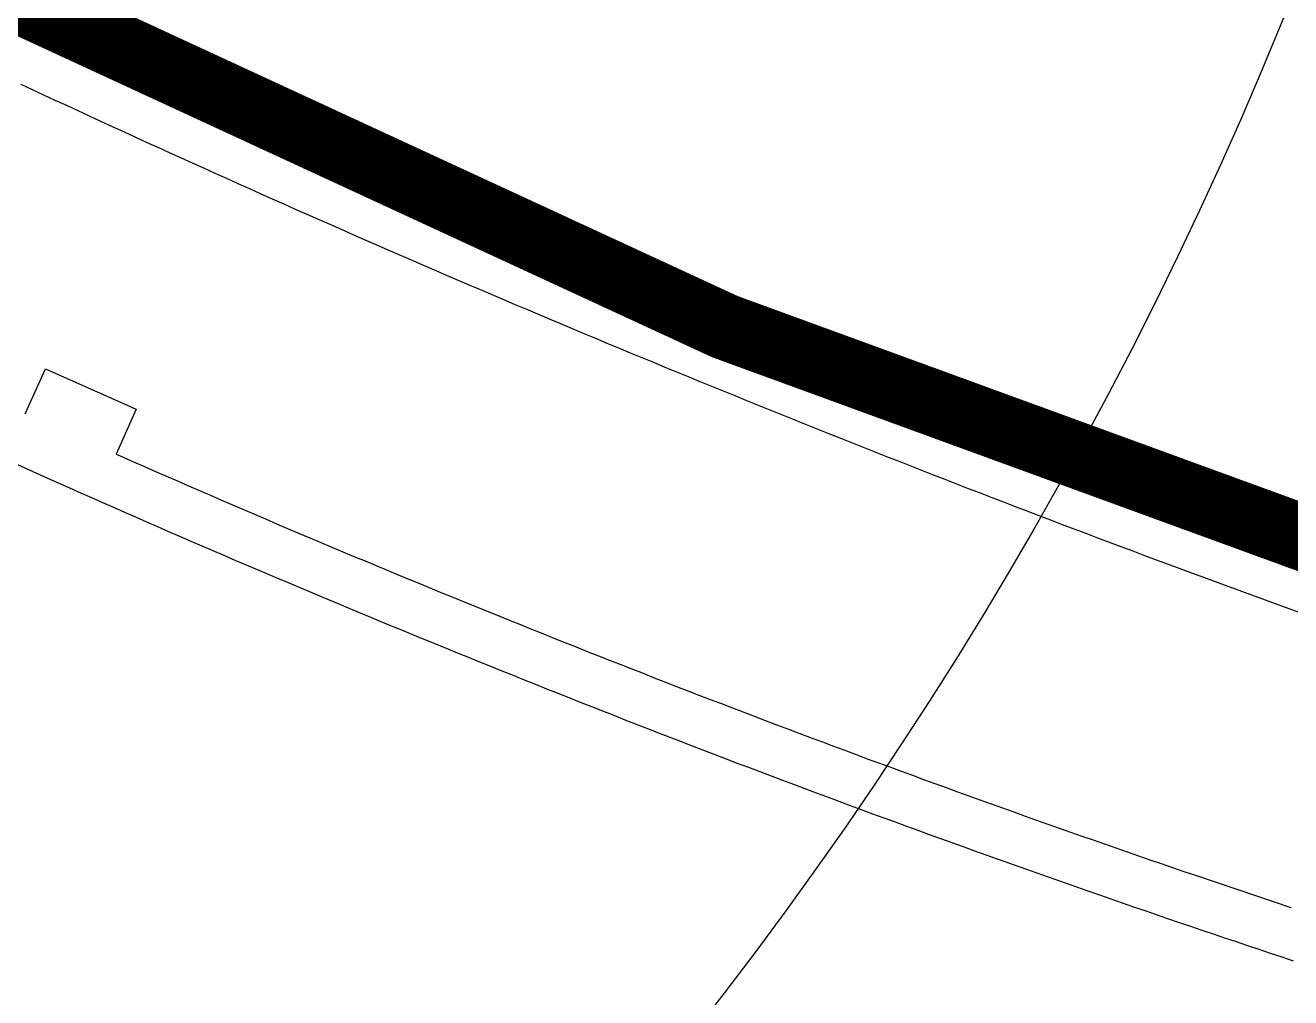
# Model space of a CAD drawing. Header units: millimetres. Extents: x 50357 to 985146, y 723188 to 1803594.
# Drawn here: x 832063.01 to 832070.64, y 820160.59 to 820166.46 of the extents above; entities that cross this region are included whole.
import ezdxf

# ---------------------------------------------------------------- set-up
doc = ezdxf.new("R2010")
doc.units = ezdxf.units.MM
doc.header["$LTSCALE"] = 3
doc.header["$MEASUREMENT"] = 0
for name, pattern in [('Dash 1_100', [2.25, 1.25, -1]), ('DASHED', [19.05, 12.7, -6.35]), ('DIVIDE', [1.25, 0.5, -0.25, 0, -0.25, 0, -0.25])]:
    doc.linetypes.add(name, pattern=pattern)
doc.layers.get('Defpoints').update_dxf_attribs({"color": 32})
for name, color, linetype in [('_ANCILIARY', 40, 'Continuous'), ('_ANCILIARY HATCH', 252, 'Continuous'), ('_DEV LINE', 96, 'DIVIDE'), ('_PARCEL BOUNDARY', 10, 'DASHED'), ('_SUBLEASE', 241, 'Continuous'), ('LWK-STEPS', 8, 'Continuous'), ('UAJ-00XREF', 7, 'Continuous')]:
    doc.layers.add(name, color=color, linetype=linetype)
doc.layers.add('Hatch (HOR not under LTC submission)', color=252, linetype='Continuous', lineweight=35)
doc.layers.add('LWK-GA_PLANTERWALL', color=8, linetype='Continuous', lineweight=30)

# ---------------------------------------------------------------- blocks, each defined once
blk = doc.blocks.new('3A35X-MAGP-P-LD-00-0')
at = {"layer": 'LWK-GA_PLANTERWALL'}
for points, elevation in [([(834514814.1, 818168673.9), (834514880.6, 818168644.1), (834514946.9, 818168614.5), (834515013.2, 818168584.9), (834515079.3, 818168555.5), (834515145.9, 818168525.9), (834515212.3, 818168496.5), (834515278.5, 818168467.3), (834515345.2, 818168437.9), (834515411.7, 818168408.7), (834515478.2, 818168379.6), (834515544.5, 818168350.6), (834515611.3, 818168321.4), (834515677.6, 818168292.6), (834515744.2, 818168263.7), (834515810.9, 818168234.8), (834515877.7, 818168205.9), (834515944.4, 818168177.2), (834516011.1, 818168148.5), (834516078, 818168119.8), (834516144.6, 818168091.3), (834516211.4, 818168062.8), (834516278.1, 818168034.5), (834516344.9, 818168006.1), (834516411.9, 818167977.7), (834516478.8, 818167949.5), (834516545.6, 818167921.4), (834516612.7, 818167893.1), (834516679.7, 818167865.1), (834516746.6, 818167837), (834516813.8, 818167809), (834516880.7, 818167781.2), (834516947.8, 818167753.4), (834517014.9, 818167725.6), (834517082, 818167697.9), (834517149.1, 818167670.2), (834517216.3, 818167642.6), (834517283.5, 818167615.1), (834517350.7, 818167587.6), (834517417.9, 818167560.2), (834517485.2, 818167532.9), (834517552.5, 818167505.6), (834517619.7, 818167478.5), (834517687, 818167451.3), (834517754.5, 818167424.1), (834517821.9, 818167397.1), (834517889.2, 818167370.2), (834517956.8, 818167343.1), (834518024.1, 818167316.4), (834518091.7, 818167289.5), (834518159.2, 818167262.7), (834518226.7, 818167236), (834518294.3, 818167209.4), (834518361.9, 818167182.9), (834518429.5, 818167156.4), (834518497.1, 818167129.9), (834518564.8, 818167103.6), (834518632.4, 818167077.2), (834518700, 818167051.1), (834518768, 818167024.7), (834518835.6, 818166998.6), (834518903.4, 818166972.6), (834518971.2, 818166946.6), (834519039, 818166920.6), (834519106.8, 818166894.7), (834519174.7, 818166868.9), (834519242.6, 818166843.1), (834519310.5, 818166817.4), (834519378.3, 818166791.9), (834519446.4, 818166766.2), (834519514.4, 818166740.7), (834519582.4, 818166715.2), (834519650.4, 818166689.8), (834519718.3, 818166664.6), (834519786.5, 818166639.2), (834519854.6, 818166614), (834519922.7, 818166588.8), (834519990.8, 818166563.7), (834520059, 818166538.7), (834520127.2, 818166513.7), (834520195.4, 818166488.8), (834520263.6, 818166463.9), (834520331.7, 818166439.2), (834520400, 818166414.4), (834520468.4, 818166389.7), (834520536.6, 818166365.2), (834520605, 818166340.6), (834520673.3, 818166316.2), (834520741.7, 818166291.7), (834520810.2, 818166267.3), (834520878.5, 818166243.1), (834520947, 818166218.8), (834521015.6, 818166194.6), (834521084.1, 818166170.5), (834521152.6, 818166146.5), (834521221, 818166122.5), (834521289.7, 818166098.5), (834521358.3, 818166074.7), (834521426.9, 818166050.9), (834521495.5, 818166027.1), (834521564.1, 818166003.4), (834521632.8, 818165979.8), (834521701.5, 818165956.3), (834521770.2, 818165932.8), (834521838.9, 818165909.3), (834521907.8, 818165886), (834521976.3, 818165862.7), (834522045.2, 818165839.4), (834522114, 818165816.2), (834522183, 818165793.1), (834522251.7, 818165770), (834522320.6, 818165747), (834522389.5, 818165724.1), (834522458.4, 818165701.2), (834522527.2, 818165678.4)], -0.1), ([(834514880.1, 818168973.1), (834515001.2, 818169244.5), (834515549.1, 818169000), (834515428.2, 818168729.2)], -0.3), ([(834515428.2, 818168729.2), (834515466, 818168712.5), (834515532.1, 818168683.5), (834515598.5, 818168654.4), (834515664.8, 818168625.4), (834515731.1, 818168596.4), (834515797.2, 818168567.7), (834515863.7, 818168538.9), (834515930.2, 818168510.1), (834515996.5, 818168481.4), (834516063, 818168452.8), (834516129.4, 818168424.2), (834516196.1, 818168395.6), (834516262.6, 818168367.1), (834516329, 818168338.8), (834516395.4, 818168310.5), (834516462.1, 818168282.2), (834516528.7, 818168254), (834516595.3, 818168225.9), (834516662.1, 818168197.8), (834516728.7, 818168169.8), (834516795.6, 818168141.8), (834516862.3, 818168113.8), (834516929, 818168086), (834516995.8, 818168058.3), (834517062.6, 818168030.6), (834517129.6, 818168002.8), (834517196.5, 818167975.2), (834517263.3, 818167947.6), (834517330.1, 818167920.2), (834517397.1, 818167892.8), (834517464.1, 818167865.3), (834517530.9, 818167838.1), (834517598, 818167810.9), (834517665.1, 818167783.7), (834517732.1, 818167756.6), (834517799.3, 818167729.5), (834517866.3, 818167702.5), (834517933.5, 818167675.6), (834518000.7, 818167648.6), (834518067.9, 818167621.8), (834518134.9, 818167595.1), (834518202.4, 818167568.3), (834518269.7, 818167541.6), (834518336.8, 818167515.1), (834518404, 818167488.6), (834518471.4, 818167462.2), (834518539, 818167435.7), (834518606.2, 818167409.4), (834518673.7, 818167383.1), (834518741.1, 818167356.8), (834518808.2, 818167330.8), (834518876.2, 818167304.6), (834518943.4, 818167278.5), (834519010.8, 818167252.7), (834519078.6, 818167226.7), (834519146.2, 818167200.8), (834519213.6, 818167175), (834519281.3, 818167149.3), (834519349, 818167123.6), (834519416.5, 818167098), (834519484.1, 818167072.6), (834519551.9, 818167047), (834519619.7, 818167021.6), (834519687.6, 818166996.2), (834519755.2, 818166970.9), (834519822.9, 818166945.7), (834519890.8, 818166920.5), (834519958.7, 818166895.4), (834520026.6, 818166870.2), (834520094.3, 818166845.3), (834520162.3, 818166820.4), (834520230.3, 818166795.4), (834520298.3, 818166770.6), (834520366.2, 818166745.8), (834520434.1, 818166721.2), (834520502.1, 818166696.5), (834520570.2, 818166671.9), (834520638.1, 818166647.5), (834520706.3, 818166623), (834520774.4, 818166598.6), (834520842.6, 818166574.3), (834520910.7, 818166549.9), (834520978.8, 818166525.8), (834521047, 818166501.7), (834521115.3, 818166477.5), (834521183.5, 818166453.6), (834521251.8, 818166429.6), (834521320.2, 818166405.7), (834521388.4, 818166381.8), (834521456.6, 818166358.1), (834521525.2, 818166334.3), (834521593.6, 818166310.6), (834521661.8, 818166287), (834521730.1, 818166263.6), (834521798.6, 818166240.2), (834521867.3, 818166216.7), (834521943.7, 818166191.5)], -0.1), ([(834521943.7, 818166191.5), (834522512.3, 818165999.8)], -0.2)]:
    blk.add_lwpolyline(points, dxfattribs=dict(at, elevation=elevation))
blk.add_polyline3d([(834522556.7, 818167780.6, 0), (834522485.4, 818167806.3, 0), (834522414, 818167832.2, 0), (834522342.8, 818167858, 0), (834522271.7, 818167883.9, 0), (834522200.3, 818167910, 0), (834522129.1, 818167936, 0), (834522058.2, 818167962, 0), (834521987.1, 818167988.1, 0), (834521915.8, 818168014.4, 0), (834521844.6, 818168040.7, 0), (834521773.8, 818168067, 0), (834521702.8, 818168093.3, 0), (834521631.7, 818168119.8, 0), (834521560.6, 818168146.3, 0), (834521489.7, 818168172.9, 0), (834521418.8, 818168199.5, 0), (834521348, 818168226.1, 0), (834521277.1, 818168252.8, 0), (834521206, 818168279.6, 0), (834521135.1, 818168306.5, 0), (834521064.4, 818168333.4, 0), (834520993.6, 818168360.4, 0), (834520923, 818168387.3, 0), (834520852.1, 818168414.4, 0), (834520781.3, 818168441.5, 0), (834520710.5, 818168468.7, 0), (834520639.8, 818168496, 0), (834520569.1, 818168523.3, 0), (834520498.5, 818168550.7, 0), (834520427.9, 818168578.1, 0), (834520357.3, 818168605.6, 0), (834520286.6, 818168633.2, 0), (834520216.2, 818168660.7, 0), (834520145.7, 818168688.3, 0), (834520074.9, 818168716, 0), (834520004.5, 818168743.8, 0), (834519934, 818168771.7, 0), (834519863.6, 818168799.6, 0), (834519793.3, 818168827.4, 0), (834519722.7, 818168855.5, 0), (834519652.3, 818168883.6, 0), (834519582, 818168911.6, 0), (834519511.7, 818168939.8, 0), (834519441.3, 818168968, 0), (834519371.1, 818168996.3, 0), (834519300.8, 818169024.7, 0), (834519230.5, 818169053.1, 0), (834519160.3, 818169081.6, 0), (834519090.1, 818169110.1, 0), (834519019.9, 818169138.7, 0), (834518949.8, 818169167.2, 0), (834518879.5, 818169196, 0), (834518809.4, 818169224.8, 0), (834518739.4, 818169253.6, 0), (834518669.4, 818169282.5, 0), (834518599.4, 818169311.3, 0), (834518529.4, 818169340.3, 0), (834518459.4, 818169369.3, 0), (834518389.3, 818169398.5, 0), (834518319.4, 818169427.7, 0), (834518249.5, 818169456.8, 0), (834518179.7, 818169486.1, 0), (834518109.8, 818169515.4, 0), (834518040, 818169544.8, 0), (834517970.2, 818169574.2, 0), (834517900.3, 818169603.7, 0), (834517830.5, 818169633.3, 0), (834517760.7, 818169662.9, 0), (834517691, 818169692.6, 0), (834517621.5, 818169722.3, 0), (834517551.8, 818169752, 0), (834517482.1, 818169781.9, 0), (834517412.4, 818169811.8, 0), (834517342.8, 818169841.8, 0), (834517273.4, 818169871.7, 0), (834517203.8, 818169901.8, 0), (834517134.2, 818169932, 0), (834517064.7, 818169962.1, 0), (834516995.2, 818169992.4, 0), (834516925.6, 818170022.7, 0), (834516856.3, 818170053.1, 0), (834516786.9, 818170083.5, 0), (834516717.5, 818170113.9, 0), (834516648.1, 818170144.5, 0), (834516578.9, 818170175, 0), (834516509.5, 818170205.7, 0), (834516440.3, 818170236.4, 0), (834516371, 818170267.1, 0), (834516301.8, 818170297.9, 0), (834516232.5, 818170328.8, 0), (834516163.3, 818170359.8, 0), (834516094.2, 818170390.7, 0), (834516025, 818170421.8, 0), (834515956.1, 818170452.8, 0), (834515887.2, 818170483.9, 0), (834515817.8, 818170515.2, 0), (834515748.8, 818170546.5, 0), (834515679.9, 818170577.7, 0), (834515610.9, 818170609.1, 0), (834515541.8, 818170640.6, 0), (834515473.1, 818170672, 0), (834515404.2, 818170703.6, 0), (834515335.3, 818170735.2, 0), (834515266.3, 818170766.9, 0), (834515197.6, 818170798.6, 0), (834515128.9, 818170830.3, 0), (834515059.9, 818170862.2, 0), (834514991.3, 818170894, 0), (834514922.5, 818170926, 0), (834514853.9, 818170958, 0)], dxfattribs=at)
at = {"layer": 'LWK-STEPS', "ltscale": 0.5, "elevation": 0}
blk.add_lwpolyline([(834522516.3, 818168114.2), (834522445.3, 818168140), (834522374.3, 818168165.8), (834522303.3, 818168191.7), (834522232.4, 818168217.7), (834522161.5, 818168243.7), (834522090.6, 818168269.7), (834522019.7, 818168295.8), (834521948.9, 818168322), (834521878.1, 818168348.3), (834521807.3, 818168374.5), (834521736.5, 818168400.9), (834521665.7, 818168427.3), (834521595, 818168453.8), (834521524.3, 818168480.3), (834521453.6, 818168506.9), (834521382.9, 818168533.5), (834521312.2, 818168560.2), (834521241.6, 818168587), (834521171, 818168613.8), (834521100.4, 818168640.7), (834521029.9, 818168667.6), (834520959.3, 818168694.6), (834520888.8, 818168721.6), (834520818.3, 818168748.7), (834520747.8, 818168775.9), (834520677.4, 818168803.1), (834520607, 818168830.4), (834520536.5, 818168857.7), (834520466.2, 818168885.1), (834520395.8, 818168912.6), (834520325.5, 818168940.1), (834520255.1, 818168967.6), (834520184.8, 818168995.2), (834520114.6, 818169022.9), (834520044.3, 818169050.7), (834519974.1, 818169078.5), (834519903.9, 818169106.3), (834519833.7, 818169134.2), (834519763.6, 818169162.2), (834519693.4, 818169190.2), (834519623.3, 818169218.3), (834519553.2, 818169246.4), (834519483.2, 818169274.6), (834519413.1, 818169302.9), (834519343.1, 818169331.2), (834519273.1, 818169359.6), (834519203.1, 818169388), (834519133.2, 818169416.5), (834519063.2, 818169445), (834518993.3, 818169473.6), (834518923.5, 818169502.3), (834518853.6, 818169531), (834518783.8, 818169559.8), (834518714, 818169588.6), (834518644.2, 818169617.5), (834518574.4, 818169646.4), (834518504.7, 818169675.4), (834518435, 818169704.5), (834518365.3, 818169733.6), (834518295.6, 818169762.8), (834518226, 818169792), (834518156.4, 818169821.3), (834518086.8, 818169850.6), (834518017.2, 818169880), (834517947.6, 818169909.5), (834517878.1, 818169939), (834517808.6, 818169968.6), (834517739.2, 818169998.2), (834517669.7, 818170027.9), (834517600.3, 818170057.6), (834517530.9, 818170087.4), (834517461.5, 818170117.3), (834517392.2, 818170147.2), (834517322.8, 818170177.2), (834517253.5, 818170207.2), (834517184.2, 818170237.3), (834517115, 818170267.4), (834517045.8, 818170297.6), (834516976.6, 818170327.9), (834516907.4, 818170358.2), (834516838.2, 818170388.6), (834516769.1, 818170419), (834516700, 818170449.5), (834516630.9, 818170480), (834516561.9, 818170510.6), (834516492.8, 818170541.3), (834516423.8, 818170572), (834516354.9, 818170602.7), (834516285.9, 818170633.6), (834516217, 818170664.4), (834516148.1, 818170695.4), (834516079.2, 818170726.4), (834516010.4, 818170757.4), (834515941.5, 818170788.5), (834515872.7, 818170819.7), (834515804, 818170850.9), (834515735.2, 818170882.1), (834515666.5, 818170913.5), (834515597.8, 818170944.9), (834515529.1, 818170976.3), (834515460.5, 818171007.8), (834515391.8, 818171039.4), (834515323.3, 818171071), (834515254.7, 818171102.6), (834515186.1, 818171134.4), (834515117.6, 818171166.1), (834515049.1, 818171198), (834514980.7, 818171229.9), (834514912.2, 818171261.8), (834514843.8, 818171293.8)], dxfattribs=at)
blk = doc.blocks.new('PARCEL BOUNDARY')
at = {"layer": '_PARCEL BOUNDARY', "ltscale": 0.2, "const_width": 400}
blk.add_lwpolyline([(834438280, 817554903.4), (834459677, 817560069.4, -0.242354), (834444628, 817513801.4), (834495220, 817517337.4), (834492444, 817557035.4), (834498761, 817565962.4, 0.103945), (834533697, 817549820.4, 0.028149), (834560518, 817544745.4), (834570883, 817541589.4, 0.012181), (834580152, 817539059.4, 0.011817), (834589680, 817538655.4, 0.018959), (834627610, 817539489.4), (834630540, 817540418.4), (834634554, 817540697.4), (834637584, 817540183.4, 0.004979), (834647569, 817541071.4), (834660846, 817542394.4, -0.02316)], format="xyb", dxfattribs=at)
at = {"layer": 'Defpoints'}
blk.add_circle((834498761, 817565962.4), 25414.8, dxfattribs=at)

msp = doc.modelspace()

# ---------------------------------------------------------------- hatches: boundary and pattern name
at = {"layer": '_ANCILIARY'}
h = msp.add_hatch(color=256, dxfattribs=at)
h.dxf.hatch_style = 1
edge = h.paths.add_edge_path()
edge.add_line((832091.1053, 820101.2559), (832088.5938, 820137.1914))
edge.add_line((832088.5938, 820137.1914), (832089.3296, 820137.244))
edge.add_line((832089.3296, 820137.244), (832091.4536, 820124.9432))
edge.add_line((832091.4536, 820124.9432), (832093.2037, 820099.899))
edge.add_line((832093.2037, 820099.899), (832079.9625, 820098.9733))
edge.add_line((832079.9625, 820098.9733), (832069.1873, 820097.0673))
edge.add_line((832069.1873, 820097.0673), (832044.1183, 820095.3147))
edge.add_line((832044.1183, 820095.3147), (832041.8618, 820127.593))
edge.add_line((832041.8618, 820127.593), (832043.2583, 820127.692))
edge.add_line((832043.2583, 820127.692), (832040.495, 820167.2188))
edge.add_line((832040.495, 820167.2188), (832042.8391, 820170.5312))
edge.add_arc((832106.7794, 820262.9725), 112.4, 235.32894, 253.550773)
edge.add_line((832074.9516, 820155.1729), (832074.0291, 820150.9841))
edge.add_arc((832114.2434, 820276.6744), 131.9668, 237.765991, 252.258048, ccw=False)
edge.add_line((832043.8552, 820165.0468), (832048.5172, 820098.2787))
edge.add_line((832048.5172, 820098.2787), (832091.1053, 820101.2559))
at = {"layer": '_ANCILIARY HATCH'}
h = msp.add_hatch(dxfattribs=at)
h.set_pattern_fill('CORK', color=0, scale=6, angle=180)
h.set_pattern_definition([(93.998909, (834525.52516, 818208.8837), (-0.74817403, -0.0523031), []), (228.99891, (834525.873, 818209.284), (1.6009543, -1.3917419), [1.0606602, -1.0606602]), (228.99891, (834525.86, 818209.471), (1.6009543, -1.3917419), [1.0606602, -1.0606602]), (228.99891, (834525.847, 818209.658), (1.6009543, -1.3917419), [1.0606602, -1.0606602])])
edge = h.paths.add_edge_path()
edge.add_line((832090.7849, 820101.5342), (832088.2938, 820137.1793))
edge.add_line((832088.2938, 820137.1793), (832088.3846, 820137.1776))
edge.add_line((832088.3846, 820137.1776), (832088.4643, 820137.1982))
edge.add_line((832088.4643, 820137.1982), (832089.42, 820137.2353))
edge.add_line((832089.42, 820137.2353), (832091.453, 820124.9428))
edge.add_line((832091.453, 820124.9428), (832093.2031, 820099.8986))
edge.add_line((832093.2031, 820099.8986), (832079.9619, 820098.973))
edge.add_line((832079.9619, 820098.973), (832069.1867, 820097.0669))
edge.add_line((832069.1867, 820097.0669), (832044.1177, 820095.3144))
edge.add_line((832044.1177, 820095.3144), (832041.8612, 820127.5927))
edge.add_line((832041.8612, 820127.5927), (832043.2577, 820127.6916))
edge.add_line((832043.2577, 820127.6916), (832040.4945, 820167.2185))
edge.add_line((832040.4945, 820167.2185), (832042.8385, 820170.5308))
edge.add_arc((832106.7788, 820262.9721), 112.4, 235.32894, 253.550773)
edge.add_line((832074.951, 820155.1725), (832074.0531, 820151.0931))
edge.add_arc((832110.9995, 820270.7046), 125.1876, 237.56452, 252.834786, ccw=False)
edge.add_line((832043.8552, 820165.0468), (832048.6509, 820098.5887))
edge.add_line((832048.6509, 820098.5887), (832090.7849, 820101.5342))
at = {"layer": '_SUBLEASE'}
h = msp.add_hatch(color=256, dxfattribs=at)
h.dxf.hatch_style = 1
edge = h.paths.add_edge_path()
edge.add_line((832081.6565, 820138.0001), (832080.7293, 820137.9309))
edge.add_line((832080.7293, 820137.9309), (832072.2072, 820139.8012))
edge.add_line((832072.2072, 820139.8012), (832074.6677, 820150.9605))
edge.add_arc((832109.7977, 820268.5508), 122.7256, 237.498509, 253.366513, ccw=False)
edge.add_line((832043.8546, 820165.0467), (832046.2499, 820130.7832))
edge.add_line((832046.2499, 820130.7832), (832058.0231, 820131.6062))
edge.add_line((832058.0231, 820131.6062), (832058.4464, 820125.5509))
edge.add_line((832058.4464, 820125.5509), (832046.6748, 820124.728))
edge.add_line((832046.6748, 820124.728), (832048.521, 820098.2897))
edge.add_line((832048.521, 820098.2897), (832091.1019, 820101.2449))
edge.add_line((832091.1019, 820101.2449), (832089.7213, 820120.989))
edge.add_line((832089.7213, 820120.989), (832085.546, 820120.697))
edge.add_line((832085.546, 820120.697), (832085.4253, 820122.4228))
edge.add_line((832085.4253, 820122.4228), (832083.2905, 820122.2735))
edge.add_line((832083.2905, 820122.2735), (832082.9084, 820127.7402))
edge.add_line((832082.9084, 820127.7402), (832089.2206, 820128.1816))
edge.add_line((832089.2206, 820128.1816), (832088.4795, 820138.5086))
edge.add_line((832088.4795, 820138.5086), (832087.4992, 820138.4366))
edge.add_line((832087.4992, 820138.4366), (832081.6565, 820138.0001))
h.dxf.unprotected_set("ltscale", 0)

# ---------------------------------------------------------------- linework, layer by layer
at = {"layer": '_DEV LINE', "ltscale": 2, "const_width": 0.3825, "flags": 128}
msp.add_lwpolyline([(832091.4302, 820125.2853), (832089.3287, 820137.2439), (832088.5555, 820137.1896), (832088.5061, 820138.3883), (832080.6369, 820137.7768), (832072.1284, 820139.6492), (832074.6457, 820151.088), (832074.0892, 820151.2573), (832074.9521, 820155.1729, -0.079616), (832042.8614, 820170.516), (832040.6336, 820167.4139), (832043.4102, 820127.7427), (832041.8346, 820127.591), (832042.3789, 820119.8494), (832035.8017, 820119.389), (832037.0579, 820101.5837), (832043.6624, 820102.0443), (832044.1332, 820095.3372), (832069.1878, 820097.0672), (832080.0096, 820098.9766), (832093.2042, 820099.8986)], format="xyb", close=True, dxfattribs=at)
at = {"layer": 'Hatch (HOR not under LTC submission)', "linetype": 'Dash 1_100', "elevation": 0.0001}
msp.add_lwpolyline([(832091.1044, 820101.2558), (832088.5799, 820137.1913), (832089.3296, 820137.244), (832091.4541, 820124.9432), (832093.2041, 820099.899), (832079.963, 820098.9733), (832069.1878, 820097.0672), (832044.1188, 820095.3147), (832041.8623, 820127.593), (832043.2588, 820127.692), (832040.4955, 820167.2188), (832042.8395, 820170.5312, 0.079676), (832074.9521, 820155.1729), (832074.0893, 820151.2573, -0.071738), (832043.8552, 820165.0468), (832048.5228, 820098.279)], format="xyb", close=True, dxfattribs=at)

# ---------------------------------------------------------------- next in the draw order: block references
at = {"layer": 'UAJ-00XREF', "ltscale": 0.5, "xscale": 0.0009999999999999998, "yscale": 0.0009999999999999998, "zscale": 0.0009999999999999998, "rotation": 359.9752874263863}
msp.add_blockref('3A35X-MAGP-P-LD-00-0', (-2804.6854, 2355.157, -0.0001), dxfattribs=at)

# ---------------------------------------------------------------- next in the draw order: linework, layer by layer
at = {"layer": 'Defpoints', "ltscale": 100, "const_width": 0.15, "elevation": 988.9998, "flags": 128}
msp.add_lwpolyline([(832057.9337, 819898.3719), (832041.9348, 820127.3448), (832043.5057, 820127.4545), (832040.7284, 820167.1508), (832047.0462, 820176.0782, 0.103945), (832081.9819, 820159.9356, 0.028149), (832108.8028, 820154.86), (832119.1678, 820151.7038, 0.012181), (832128.4367, 820149.1737, 0.011817), (832137.9647, 820148.7695, 0.018959), (832175.8947, 820149.6028), (832178.8247, 820150.5317), (832181.5923, 820150.724), (832185.0968, 820100.6524), (832191.0821, 820101.0714), (832194.5731, 820051.1934), (832188.5872, 820050.7744), (832191.6802, 820006.5825)], format="xyb", dxfattribs=at)

# ---------------------------------------------------------------- next in the draw order: block references
at = {"xscale": 0.001, "yscale": 0.001, "zscale": 0.001, "rotation": 359.998908534026}
msp.add_blockref('PARCEL BOUNDARY', (-2467.289, 2626.0129, -0.0001), dxfattribs=at)

doc.saveas('drawing.dxf')
